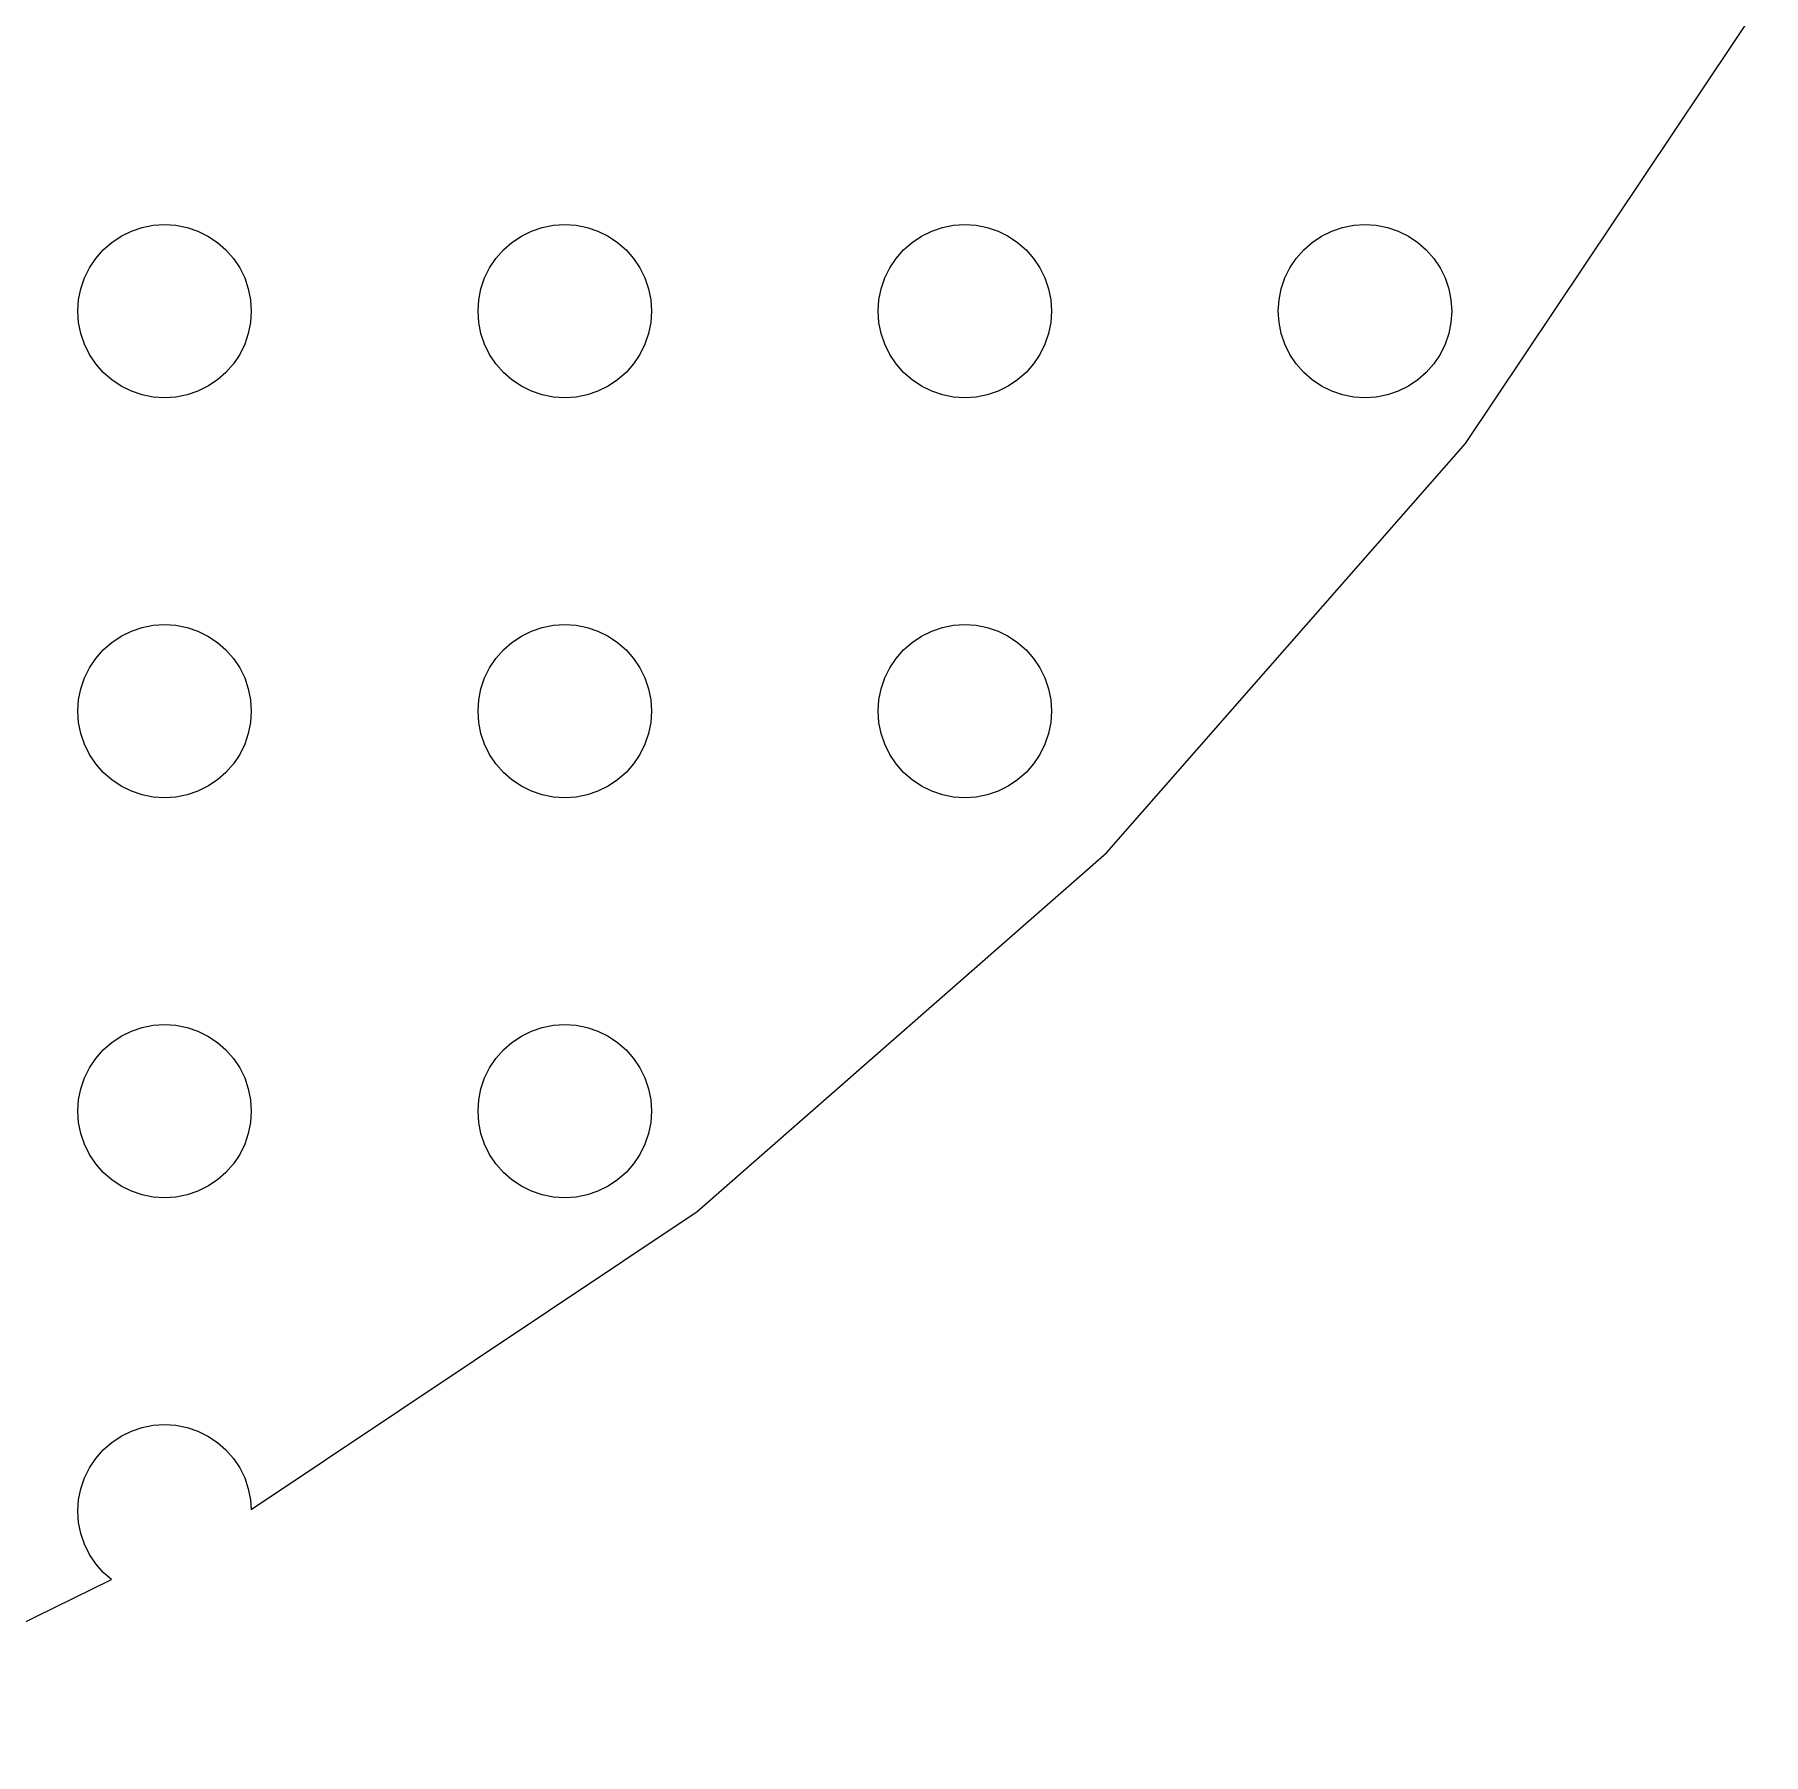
# Model space of a CAD drawing. Header units: metres. Extents: x -156 to 156, y -156 to 156.
# Drawn here: x 70.1 to 134.9, y -144.1 to -79.6 of the extents above; entities that cross this region are included whole.
import ezdxf

# ---------------------------------------------------------------- set-up
doc = ezdxf.new("R2010")
doc.units = ezdxf.units.M

msp = doc.modelspace()

# ---------------------------------------------------------------- linework, layer by layer
for p, q in [((123.763, -94.9668), (134.936, -78.2458)), ((74.1588, -86.8607), (74.5758, -86.7778)), ((74.5758, -86.7778), (75, -86.75)), ((75, -86.75), (75.4242, -86.7778)), ((75.4242, -86.7778), (75.8412, -86.8607)), ((89.1588, -86.8607), (89.5758, -86.7778)), ((89.5758, -86.7778), (90, -86.75)), ((90, -86.75), (90.4242, -86.7778)), ((90.4242, -86.7778), (90.8412, -86.8607)), ((104.159, -86.8607), (104.576, -86.7778)), ((104.576, -86.7778), (105, -86.75)), ((105, -86.75), (105.424, -86.7778)), ((105.424, -86.7778), (105.841, -86.8607)), ((119.159, -86.8607), (119.576, -86.7778)), ((119.576, -86.7778), (120, -86.75)), ((120, -86.75), (120.424, -86.7778)), ((120.424, -86.7778), (120.841, -86.8607)), ((72.7019, -87.7019), (73.0215, -87.4216)), ((73.0215, -87.4216), (73.375, -87.1854)), ((73.375, -87.1854), (73.7563, -86.9974)), ((73.7563, -86.9974), (74.1588, -86.8607)), ((75.8412, -86.8607), (76.2437, -86.9974)), ((76.2437, -86.9974), (76.625, -87.1854)), ((76.625, -87.1854), (76.9785, -87.4216)), ((76.9785, -87.4216), (77.2981, -87.7019)), ((87.7019, -87.7019), (88.0215, -87.4216)), ((88.0215, -87.4216), (88.375, -87.1854)), ((88.375, -87.1854), (88.7563, -86.9974)), ((88.7563, -86.9974), (89.1588, -86.8607)), ((90.8412, -86.8607), (91.2437, -86.9974)), ((91.2437, -86.9974), (91.625, -87.1854)), ((91.625, -87.1854), (91.9785, -87.4216)), ((91.9785, -87.4216), (92.2981, -87.7019)), ((102.702, -87.7019), (103.022, -87.4216)), ((103.022, -87.4216), (103.375, -87.1854)), ((103.375, -87.1854), (103.756, -86.9974)), ((103.756, -86.9974), (104.159, -86.8607)), ((105.841, -86.8607), (106.244, -86.9974)), ((106.244, -86.9974), (106.625, -87.1854)), ((106.625, -87.1854), (106.978, -87.4216)), ((106.978, -87.4216), (107.298, -87.7019)), ((117.702, -87.7019), (118.022, -87.4216)), ((118.022, -87.4216), (118.375, -87.1854)), ((118.375, -87.1854), (118.756, -86.9974)), ((118.756, -86.9974), (119.159, -86.8607)), ((120.841, -86.8607), (121.244, -86.9974)), ((121.244, -86.9974), (121.625, -87.1854)), ((121.625, -87.1854), (121.978, -87.4216)), ((121.978, -87.4216), (122.298, -87.7019)), ((72.1854, -88.375), (72.4216, -88.0215)), ((72.4216, -88.0215), (72.7019, -87.7019)), ((77.2981, -87.7019), (77.5784, -88.0215)), ((77.5784, -88.0215), (77.8146, -88.375)), ((87.1854, -88.375), (87.4216, -88.0215)), ((87.4216, -88.0215), (87.7019, -87.7019)), ((92.2981, -87.7019), (92.5784, -88.0215)), ((92.5784, -88.0215), (92.8146, -88.375)), ((102.185, -88.375), (102.422, -88.0215)), ((102.422, -88.0215), (102.702, -87.7019)), ((107.298, -87.7019), (107.578, -88.0215)), ((107.578, -88.0215), (107.815, -88.375)), ((117.185, -88.375), (117.422, -88.0215)), ((117.422, -88.0215), (117.702, -87.7019)), ((122.298, -87.7019), (122.578, -88.0215)), ((122.578, -88.0215), (122.815, -88.375)), ((71.8607, -89.1588), (71.9974, -88.7563)), ((71.9974, -88.7563), (72.1854, -88.375)), ((77.8146, -88.375), (78.0026, -88.7563)), ((78.0026, -88.7563), (78.1393, -89.1588)), ((86.8607, -89.1588), (86.9974, -88.7563)), ((86.9974, -88.7563), (87.1854, -88.375)), ((92.8146, -88.375), (93.0026, -88.7563)), ((93.0026, -88.7563), (93.1393, -89.1588)), ((101.861, -89.1588), (101.997, -88.7563)), ((101.997, -88.7563), (102.185, -88.375)), ((107.815, -88.375), (108.003, -88.7563)), ((108.003, -88.7563), (108.139, -89.1588)), ((116.861, -89.1588), (116.997, -88.7563)), ((116.997, -88.7563), (117.185, -88.375)), ((122.815, -88.375), (123.003, -88.7563)), ((123.003, -88.7563), (123.139, -89.1588)), ((71.7778, -89.5758), (71.8607, -89.1588)), ((78.1393, -89.1588), (78.2222, -89.5758)), ((86.7778, -89.5758), (86.8607, -89.1588)), ((93.1393, -89.1588), (93.2222, -89.5758)), ((101.778, -89.5758), (101.861, -89.1588)), ((108.139, -89.1588), (108.222, -89.5758)), ((116.778, -89.5758), (116.861, -89.1588)), ((123.139, -89.1588), (123.222, -89.5758)), ((71.75, -90), (71.7778, -89.5758)), ((71.7778, -90.4242), (71.75, -90)), ((78.2222, -89.5758), (78.25, -90)), ((78.25, -90), (78.2222, -90.4242)), ((86.75, -90), (86.7778, -89.5758)), ((86.7778, -90.4242), (86.75, -90)), ((93.2222, -89.5758), (93.25, -90)), ((93.25, -90), (93.2222, -90.4242)), ((101.75, -90), (101.778, -89.5758)), ((101.778, -90.4242), (101.75, -90)), ((108.222, -89.5758), (108.25, -90)), ((108.25, -90), (108.222, -90.4242)), ((116.75, -90), (116.778, -89.5758)), ((116.778, -90.4242), (116.75, -90)), ((123.222, -89.5758), (123.25, -90)), ((123.25, -90), (123.222, -90.4242)), ((71.8607, -90.8412), (71.7778, -90.4242)), ((78.2222, -90.4242), (78.1393, -90.8412)), ((86.8607, -90.8412), (86.7778, -90.4242)), ((93.2222, -90.4242), (93.1393, -90.8412)), ((101.861, -90.8412), (101.778, -90.4242)), ((108.222, -90.4242), (108.139, -90.8412)), ((116.861, -90.8412), (116.778, -90.4242)), ((123.222, -90.4242), (123.139, -90.8412)), ((71.9974, -91.2437), (71.8607, -90.8412)), ((72.1854, -91.625), (71.9974, -91.2437)), ((78.0026, -91.2437), (77.8146, -91.625)), ((78.1393, -90.8412), (78.0026, -91.2437)), ((86.9974, -91.2437), (86.8607, -90.8412)), ((87.1854, -91.625), (86.9974, -91.2437)), ((93.0026, -91.2437), (92.8146, -91.625)), ((93.1393, -90.8412), (93.0026, -91.2437)), ((101.997, -91.2437), (101.861, -90.8412)), ((102.185, -91.625), (101.997, -91.2437)), ((108.003, -91.2437), (107.815, -91.625)), ((108.139, -90.8412), (108.003, -91.2437)), ((116.997, -91.2437), (116.861, -90.8412)), ((117.185, -91.625), (116.997, -91.2437)), ((123.003, -91.2437), (122.815, -91.625)), ((123.139, -90.8412), (123.003, -91.2437)), ((72.4216, -91.9785), (72.1854, -91.625)), ((72.7019, -92.2981), (72.4216, -91.9785)), ((77.5784, -91.9785), (77.2981, -92.2981)), ((77.8146, -91.625), (77.5784, -91.9785)), ((87.4216, -91.9785), (87.1854, -91.625)), ((87.7019, -92.2981), (87.4216, -91.9785)), ((92.5784, -91.9785), (92.2981, -92.2981)), ((92.8146, -91.625), (92.5784, -91.9785)), ((102.422, -91.9785), (102.185, -91.625)), ((102.702, -92.2981), (102.422, -91.9785)), ((107.578, -91.9785), (107.298, -92.2981)), ((107.815, -91.625), (107.578, -91.9785)), ((117.422, -91.9785), (117.185, -91.625)), ((117.702, -92.2981), (117.422, -91.9785)), ((122.578, -91.9785), (122.298, -92.2981)), ((122.815, -91.625), (122.578, -91.9785)), ((73.0215, -92.5784), (72.7019, -92.2981)), ((73.375, -92.8146), (73.0215, -92.5784)), ((76.9785, -92.5784), (76.625, -92.8146)), ((77.2981, -92.2981), (76.9785, -92.5784)), ((88.0215, -92.5784), (87.7019, -92.2981)), ((88.375, -92.8146), (88.0215, -92.5784)), ((91.9785, -92.5784), (91.625, -92.8146)), ((92.2981, -92.2981), (91.9785, -92.5784)), ((103.022, -92.5784), (102.702, -92.2981)), ((103.375, -92.8146), (103.022, -92.5784)), ((106.978, -92.5784), (106.625, -92.8146)), ((107.298, -92.2981), (106.978, -92.5784)), ((118.022, -92.5784), (117.702, -92.2981)), ((118.375, -92.8146), (118.022, -92.5784)), ((121.978, -92.5784), (121.625, -92.8146)), ((122.298, -92.2981), (121.978, -92.5784)), ((73.7563, -93.0026), (73.375, -92.8146)), ((74.1588, -93.1393), (73.7563, -93.0026)), ((74.5758, -93.2222), (74.1588, -93.1393)), ((75, -93.25), (74.5758, -93.2222)), ((75.4242, -93.2222), (75, -93.25)), ((75.8412, -93.1393), (75.4242, -93.2222)), ((76.2437, -93.0026), (75.8412, -93.1393)), ((76.625, -92.8146), (76.2437, -93.0026)), ((88.7563, -93.0026), (88.375, -92.8146)), ((89.1588, -93.1393), (88.7563, -93.0026)), ((89.5758, -93.2222), (89.1588, -93.1393)), ((90, -93.25), (89.5758, -93.2222)), ((90.4242, -93.2222), (90, -93.25)), ((90.8412, -93.1393), (90.4242, -93.2222)), ((91.2437, -93.0026), (90.8412, -93.1393)), ((91.625, -92.8146), (91.2437, -93.0026)), ((103.756, -93.0026), (103.375, -92.8146)), ((104.159, -93.1393), (103.756, -93.0026)), ((104.576, -93.2222), (104.159, -93.1393)), ((105, -93.25), (104.576, -93.2222)), ((105.424, -93.2222), (105, -93.25)), ((105.841, -93.1393), (105.424, -93.2222)), ((106.244, -93.0026), (105.841, -93.1393)), ((106.625, -92.8146), (106.244, -93.0026)), ((118.756, -93.0026), (118.375, -92.8146)), ((119.159, -93.1393), (118.756, -93.0026)), ((119.576, -93.2222), (119.159, -93.1393)), ((120, -93.25), (119.576, -93.2222)), ((120.424, -93.2222), (120, -93.25)), ((120.841, -93.1393), (120.424, -93.2222)), ((121.244, -93.0026), (120.841, -93.1393)), ((121.625, -92.8146), (121.244, -93.0026)), ((110.309, -110.309), (123.763, -94.9668)), ((74.5758, -101.778), (75, -101.75)), ((75, -101.75), (75.4242, -101.778)), ((89.5758, -101.778), (90, -101.75)), ((90, -101.75), (90.4242, -101.778)), ((104.576, -101.778), (105, -101.75)), ((105, -101.75), (105.424, -101.778)), ((73.0215, -102.422), (73.375, -102.185)), ((73.375, -102.185), (73.7563, -101.997)), ((73.7563, -101.997), (74.1588, -101.861)), ((74.1588, -101.861), (74.5758, -101.778)), ((75.4242, -101.778), (75.8412, -101.861)), ((75.8412, -101.861), (76.2437, -101.997)), ((76.2437, -101.997), (76.625, -102.185)), ((76.625, -102.185), (76.9785, -102.422)), ((88.0215, -102.422), (88.375, -102.185)), ((88.375, -102.185), (88.7563, -101.997)), ((88.7563, -101.997), (89.1588, -101.861)), ((89.1588, -101.861), (89.5758, -101.778)), ((90.4242, -101.778), (90.8412, -101.861)), ((90.8412, -101.861), (91.2437, -101.997)), ((91.2437, -101.997), (91.625, -102.185)), ((91.625, -102.185), (91.9785, -102.422)), ((103.022, -102.422), (103.375, -102.185)), ((103.375, -102.185), (103.756, -101.997)), ((103.756, -101.997), (104.159, -101.861)), ((104.159, -101.861), (104.576, -101.778)), ((105.424, -101.778), (105.841, -101.861)), ((105.841, -101.861), (106.244, -101.997)), ((106.244, -101.997), (106.625, -102.185)), ((106.625, -102.185), (106.978, -102.422)), ((72.1854, -103.375), (72.4216, -103.022)), ((72.4216, -103.022), (72.7019, -102.702)), ((72.7019, -102.702), (73.0215, -102.422)), ((76.9785, -102.422), (77.2981, -102.702)), ((77.2981, -102.702), (77.5784, -103.022)), ((77.5784, -103.022), (77.8146, -103.375)), ((87.1854, -103.375), (87.4216, -103.022)), ((87.4216, -103.022), (87.7019, -102.702)), ((87.7019, -102.702), (88.0215, -102.422)), ((91.9785, -102.422), (92.2981, -102.702)), ((92.2981, -102.702), (92.5784, -103.022)), ((92.5784, -103.022), (92.8146, -103.375)), ((102.185, -103.375), (102.422, -103.022)), ((102.422, -103.022), (102.702, -102.702)), ((102.702, -102.702), (103.022, -102.422)), ((106.978, -102.422), (107.298, -102.702)), ((107.298, -102.702), (107.578, -103.022)), ((107.578, -103.022), (107.815, -103.375)), ((71.9974, -103.756), (72.1854, -103.375)), ((77.8146, -103.375), (78.0026, -103.756)), ((86.9974, -103.756), (87.1854, -103.375)), ((92.8146, -103.375), (93.0026, -103.756)), ((101.997, -103.756), (102.185, -103.375)), ((107.815, -103.375), (108.003, -103.756)), ((71.7778, -104.576), (71.8607, -104.159)), ((71.8607, -104.159), (71.9974, -103.756)), ((78.0026, -103.756), (78.1393, -104.159)), ((78.1393, -104.159), (78.2222, -104.576)), ((86.7778, -104.576), (86.8607, -104.159)), ((86.8607, -104.159), (86.9974, -103.756)), ((93.0026, -103.756), (93.1393, -104.159)), ((93.1393, -104.159), (93.2222, -104.576)), ((101.778, -104.576), (101.861, -104.159)), ((101.861, -104.159), (101.997, -103.756)), ((108.003, -103.756), (108.139, -104.159)), ((108.139, -104.159), (108.222, -104.576)), ((71.75, -105), (71.7778, -104.576)), ((78.2222, -104.576), (78.25, -105)), ((86.75, -105), (86.7778, -104.576)), ((93.2222, -104.576), (93.25, -105)), ((101.75, -105), (101.778, -104.576)), ((108.222, -104.576), (108.25, -105)), ((71.7778, -105.424), (71.75, -105)), ((71.8607, -105.841), (71.7778, -105.424)), ((78.2222, -105.424), (78.1393, -105.841)), ((78.25, -105), (78.2222, -105.424)), ((86.7778, -105.424), (86.75, -105)), ((86.8607, -105.841), (86.7778, -105.424)), ((93.2222, -105.424), (93.1393, -105.841)), ((93.25, -105), (93.2222, -105.424)), ((101.778, -105.424), (101.75, -105)), ((101.861, -105.841), (101.778, -105.424)), ((108.222, -105.424), (108.139, -105.841)), ((108.25, -105), (108.222, -105.424)), ((71.9974, -106.244), (71.8607, -105.841)), ((72.1854, -106.625), (71.9974, -106.244)), ((78.0026, -106.244), (77.8146, -106.625)), ((78.1393, -105.841), (78.0026, -106.244)), ((86.9974, -106.244), (86.8607, -105.841)), ((87.1854, -106.625), (86.9974, -106.244)), ((93.0026, -106.244), (92.8146, -106.625)), ((93.1393, -105.841), (93.0026, -106.244)), ((101.997, -106.244), (101.861, -105.841)), ((102.185, -106.625), (101.997, -106.244)), ((108.003, -106.244), (107.815, -106.625)), ((108.139, -105.841), (108.003, -106.244)), ((72.4216, -106.978), (72.1854, -106.625)), ((77.8146, -106.625), (77.5784, -106.978)), ((87.4216, -106.978), (87.1854, -106.625)), ((92.8146, -106.625), (92.5784, -106.978)), ((102.422, -106.978), (102.185, -106.625)), ((107.815, -106.625), (107.578, -106.978)), ((72.7019, -107.298), (72.4216, -106.978)), ((73.0215, -107.578), (72.7019, -107.298)), ((73.375, -107.815), (73.0215, -107.578)), ((76.9785, -107.578), (76.625, -107.815)), ((77.2981, -107.298), (76.9785, -107.578)), ((77.5784, -106.978), (77.2981, -107.298)), ((87.7019, -107.298), (87.4216, -106.978)), ((88.0215, -107.578), (87.7019, -107.298)), ((88.375, -107.815), (88.0215, -107.578)), ((91.9785, -107.578), (91.625, -107.815)), ((92.2981, -107.298), (91.9785, -107.578)), ((92.5784, -106.978), (92.2981, -107.298)), ((102.702, -107.298), (102.422, -106.978)), ((103.022, -107.578), (102.702, -107.298)), ((103.375, -107.815), (103.022, -107.578)), ((106.978, -107.578), (106.625, -107.815)), ((107.298, -107.298), (106.978, -107.578)), ((107.578, -106.978), (107.298, -107.298)), ((73.7563, -108.003), (73.375, -107.815)), ((74.1588, -108.139), (73.7563, -108.003)), ((74.5758, -108.222), (74.1588, -108.139)), ((75, -108.25), (74.5758, -108.222)), ((75.4242, -108.222), (75, -108.25)), ((75.8412, -108.139), (75.4242, -108.222)), ((76.2437, -108.003), (75.8412, -108.139)), ((76.625, -107.815), (76.2437, -108.003)), ((88.7563, -108.003), (88.375, -107.815)), ((89.1588, -108.139), (88.7563, -108.003)), ((89.5758, -108.222), (89.1588, -108.139)), ((90, -108.25), (89.5758, -108.222)), ((90.4242, -108.222), (90, -108.25)), ((90.8412, -108.139), (90.4242, -108.222)), ((91.2437, -108.003), (90.8412, -108.139)), ((91.625, -107.815), (91.2437, -108.003)), ((103.756, -108.003), (103.375, -107.815)), ((104.159, -108.139), (103.756, -108.003)), ((104.576, -108.222), (104.159, -108.139)), ((105, -108.25), (104.576, -108.222)), ((105.424, -108.222), (105, -108.25)), ((105.841, -108.139), (105.424, -108.222)), ((106.244, -108.003), (105.841, -108.139)), ((106.625, -107.815), (106.244, -108.003)), ((94.9668, -123.763), (110.309, -110.309)), ((73.0215, -117.422), (73.375, -117.185)), ((73.375, -117.185), (73.7563, -116.997)), ((73.7563, -116.997), (74.1588, -116.861)), ((74.1588, -116.861), (74.5758, -116.778)), ((74.5758, -116.778), (75, -116.75)), ((75, -116.75), (75.4242, -116.778)), ((75.4242, -116.778), (75.8412, -116.861)), ((75.8412, -116.861), (76.2437, -116.997)), ((76.2437, -116.997), (76.625, -117.185)), ((76.625, -117.185), (76.9785, -117.422)), ((88.0215, -117.422), (88.375, -117.185)), ((88.375, -117.185), (88.7563, -116.997)), ((88.7563, -116.997), (89.1588, -116.861)), ((89.1588, -116.861), (89.5758, -116.778)), ((89.5758, -116.778), (90, -116.75)), ((90, -116.75), (90.4242, -116.778)), ((90.4242, -116.778), (90.8412, -116.861)), ((90.8412, -116.861), (91.2437, -116.997)), ((91.2437, -116.997), (91.625, -117.185)), ((91.625, -117.185), (91.9785, -117.422)), ((72.4216, -118.022), (72.7019, -117.702)), ((72.7019, -117.702), (73.0215, -117.422)), ((76.9785, -117.422), (77.2981, -117.702)), ((77.2981, -117.702), (77.5784, -118.022)), ((87.4216, -118.022), (87.7019, -117.702)), ((87.7019, -117.702), (88.0215, -117.422)), ((91.9785, -117.422), (92.2981, -117.702)), ((92.2981, -117.702), (92.5784, -118.022)), ((71.9974, -118.756), (72.1854, -118.375)), ((72.1854, -118.375), (72.4216, -118.022)), ((77.5784, -118.022), (77.8146, -118.375)), ((77.8146, -118.375), (78.0026, -118.756)), ((86.9974, -118.756), (87.1854, -118.375)), ((87.1854, -118.375), (87.4216, -118.022)), ((92.5784, -118.022), (92.8146, -118.375)), ((92.8146, -118.375), (93.0026, -118.756)), ((71.7778, -119.576), (71.8607, -119.159)), ((71.8607, -119.159), (71.9974, -118.756)), ((78.0026, -118.756), (78.1393, -119.159)), ((78.1393, -119.159), (78.2222, -119.576)), ((86.7778, -119.576), (86.8607, -119.159)), ((86.8607, -119.159), (86.9974, -118.756)), ((93.0026, -118.756), (93.1393, -119.159)), ((93.1393, -119.159), (93.2222, -119.576)), ((71.75, -120), (71.7778, -119.576)), ((78.2222, -119.576), (78.25, -120)), ((86.75, -120), (86.7778, -119.576)), ((93.2222, -119.576), (93.25, -120)), ((71.7778, -120.424), (71.75, -120)), ((71.8607, -120.841), (71.7778, -120.424)), ((78.2222, -120.424), (78.1393, -120.841)), ((78.25, -120), (78.2222, -120.424)), ((86.7778, -120.424), (86.75, -120)), ((86.8607, -120.841), (86.7778, -120.424)), ((93.2222, -120.424), (93.1393, -120.841)), ((93.25, -120), (93.2222, -120.424)), ((71.9974, -121.244), (71.8607, -120.841)), ((78.1393, -120.841), (78.0026, -121.244)), ((86.9974, -121.244), (86.8607, -120.841)), ((93.1393, -120.841), (93.0026, -121.244)), ((72.1854, -121.625), (71.9974, -121.244)), ((72.4216, -121.978), (72.1854, -121.625)), ((77.8146, -121.625), (77.5784, -121.978)), ((78.0026, -121.244), (77.8146, -121.625)), ((87.1854, -121.625), (86.9974, -121.244)), ((87.4216, -121.978), (87.1854, -121.625)), ((92.8146, -121.625), (92.5784, -121.978)), ((93.0026, -121.244), (92.8146, -121.625)), ((72.7019, -122.298), (72.4216, -121.978)), ((73.0215, -122.578), (72.7019, -122.298)), ((77.2981, -122.298), (76.9785, -122.578)), ((77.5784, -121.978), (77.2981, -122.298)), ((87.7019, -122.298), (87.4216, -121.978)), ((88.0215, -122.578), (87.7019, -122.298)), ((92.2981, -122.298), (91.9785, -122.578)), ((92.5784, -121.978), (92.2981, -122.298)), ((73.375, -122.815), (73.0215, -122.578)), ((73.7563, -123.003), (73.375, -122.815)), ((74.1588, -123.139), (73.7563, -123.003)), ((76.2437, -123.003), (75.8412, -123.139)), ((76.625, -122.815), (76.2437, -123.003)), ((76.9785, -122.578), (76.625, -122.815)), ((88.375, -122.815), (88.0215, -122.578)), ((88.7563, -123.003), (88.375, -122.815)), ((89.1588, -123.139), (88.7563, -123.003)), ((91.2437, -123.003), (90.8412, -123.139)), ((91.625, -122.815), (91.2437, -123.003)), ((91.9785, -122.578), (91.625, -122.815)), ((74.5758, -123.222), (74.1588, -123.139)), ((75, -123.25), (74.5758, -123.222)), ((75.4242, -123.222), (75, -123.25)), ((75.8412, -123.139), (75.4242, -123.222)), ((78.2458, -134.936), (94.9668, -123.763)), ((89.5758, -123.222), (89.1588, -123.139)), ((90, -123.25), (89.5758, -123.222)), ((90.4242, -123.222), (90, -123.25)), ((90.8412, -123.139), (90.4242, -123.222)), ((73.0215, -132.422), (73.375, -132.185)), ((73.375, -132.185), (73.7563, -131.997)), ((73.7563, -131.997), (74.1588, -131.861)), ((74.1588, -131.861), (74.5758, -131.778)), ((74.5758, -131.778), (75, -131.75)), ((75, -131.75), (75.4242, -131.778)), ((75.4242, -131.778), (75.8412, -131.861)), ((75.8412, -131.861), (76.2437, -131.997)), ((76.2437, -131.997), (76.625, -132.185)), ((76.625, -132.185), (76.9785, -132.422)), ((72.4216, -133.022), (72.7019, -132.702)), ((72.7019, -132.702), (73.0215, -132.422)), ((76.9785, -132.422), (77.2981, -132.702)), ((77.2981, -132.702), (77.5784, -133.022)), ((71.9974, -133.756), (72.1854, -133.375)), ((72.1854, -133.375), (72.4216, -133.022)), ((77.5784, -133.022), (77.8146, -133.375)), ((77.8146, -133.375), (78.0026, -133.756)), ((71.8607, -134.159), (71.9974, -133.756)), ((78.0026, -133.756), (78.1393, -134.159)), ((71.75, -135), (71.7778, -134.576)), ((71.7778, -134.576), (71.8607, -134.159)), ((78.1393, -134.159), (78.2222, -134.576)), ((78.2222, -134.576), (78.2458, -134.936)), ((71.7778, -135.424), (71.75, -135)), ((71.8607, -135.841), (71.7778, -135.424)), ((71.9974, -136.244), (71.8607, -135.841)), ((72.1854, -136.625), (71.9974, -136.244)), ((72.4216, -136.978), (72.1854, -136.625)), ((72.7019, -137.298), (72.4216, -136.978)), ((73.0045, -137.563), (72.7019, -137.298)), ((59.6986, -144.125), (73.0045, -137.563))]:
    msp.add_line(p, q)

doc.saveas('drawing.dxf')
